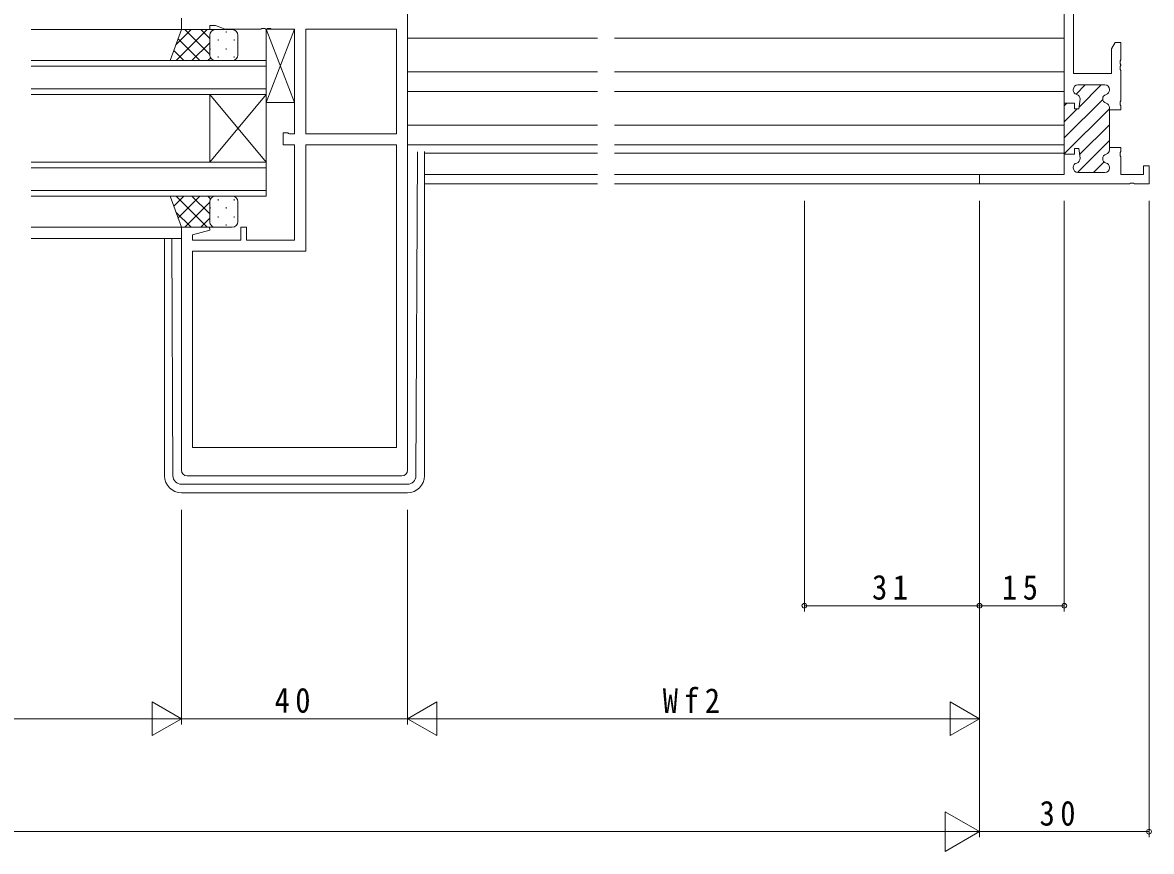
# Model space of a CAD drawing. Units: millimetres, scale not verified. Extents: x -841 to 746, y -594 to 534.
# Drawn here: x 11 to 210.8, y -369.7 to -222.9 of the extents above; entities that cross this region are included whole.
import ezdxf

# ---------------------------------------------------------------- set-up
doc = ezdxf.new("R2010")
doc.units = ezdxf.units.MM
doc.header["$LTSCALE"] = 2
for name, color, linetype, lineweight in [('0-3_YKK_11', 7, 'Continuous', 9), ('0-4_YKK_12', 2, 'Continuous', 9), ('0-5_YKK_13', 4, 'Continuous', 9), ('0-7_YKK_D', 6, 'Continuous', 9)]:
    doc.layers.add(name, color=color, linetype=linetype, lineweight=lineweight)
doc.styles.add('ＭＳ ゴシック', font='')
doc.styles.get('ＭＳ ゴシック').set_extended_font_data('MS Gothic')

msp = doc.modelspace()

# ---------------------------------------------------------------- linework, layer by layer
at = {"layer": '0-3_YKK_11'}
for p, q in [((196.996, -183.112), (196.996, -231.982)), ((79.116, -217.282), (79.116, -302.182)), ((195.366, -237.232), (195.366, -219.482)), ((39.116, -224.182), (39.116, -222.182)), ((44.116, -223.482), (44.116, -224.182)), ((45.116, -223.482), (44.116, -223.482)), ((46.847, -224.112), (45.116, -223.482)), ((44.116, -224.182), (39.116, -224.182)), ((53.158, -224.112), (46.847, -224.112)), ((53.341, -223.992), (53.158, -224.112)), ((53.891, -223.992), (53.341, -223.992)), ((54.074, -224.112), (53.891, -223.992)), ((54.158, -224.112), (54.074, -224.112)), ((54.341, -223.992), (54.158, -224.112)), ((54.891, -223.992), (54.341, -223.992)), ((55.074, -224.112), (54.891, -223.992)), ((59.116, -224.112), (55.074, -224.112)), ((59.116, -242.652), (59.116, -224.112)), ((61.116, -224.112), (77.186, -224.112)), ((61.116, -242.652), (61.116, -224.112)), ((77.186, -224.112), (77.186, -242.652)), ((77.186, -224.112), (77.186, -242.652)), ((203.736, -227.573), (204.366, -226.482)), ((203.736, -231.982), (203.736, -227.573)), ((204.366, -226.482), (205.366, -226.482)), ((205.366, -226.482), (205.366, -229.523)), ((205.366, -229.523), (205.246, -229.707)), ((205.246, -229.707), (205.246, -230.257)), ((205.246, -230.257), (205.366, -230.44)), ((205.366, -230.523), (205.246, -230.707)), ((205.246, -230.707), (205.246, -231.256)), ((205.246, -231.256), (205.366, -231.44)), ((205.366, -230.44), (205.366, -230.523)), ((205.366, -231.44), (205.366, -236.773)), ((196.996, -231.982), (203.736, -231.982)), ((196.966, -234.882), (196.966, -234.782)), ((196.966, -234.782), (196.966, -234.882)), ((197.451, -235.618), (199.087, -233.982)), ((197.766, -233.982), (202.566, -233.982)), ((202.566, -233.982), (197.766, -233.982)), ((198.005, -237.893), (201.916, -233.982)), ((203.366, -234.782), (203.366, -234.882)), ((203.366, -234.882), (203.366, -234.782)), ((195.366, -243.36), (202.175, -236.551)), ((195.366, -237.232), (197.166, -237.232)), ((195.366, -246.532), (195.366, -237.232)), ((195.366, -246.532), (195.366, -237.232)), ((197.166, -237.232), (195.366, -237.232)), ((195.366, -237.703), (195.837, -237.232)), ((197.166, -237.232), (197.166, -238.232)), ((197.166, -238.232), (197.166, -237.232)), ((197.966, -238.232), (198.161, -236.522)), ((198.161, -236.522), (197.966, -238.232)), ((205.366, -236.773), (205.246, -236.957)), ((205.246, -236.957), (205.246, -237.507)), ((205.246, -237.507), (205.366, -237.69)), ((205.366, -237.69), (205.366, -238.382)), ((195.366, -246.188), (203.366, -238.188)), ((195.366, -240.531), (197.666, -238.232)), ((197.166, -238.232), (197.966, -238.232)), ((197.966, -238.232), (197.166, -238.232)), ((203.366, -237.981), (203.366, -238.382)), ((203.366, -238.382), (203.366, -237.981)), ((203.366, -238.382), (203.366, -245.082)), ((205.366, -238.382), (203.366, -238.382)), ((198.087, -246.295), (203.366, -241.017)), ((57.116, -242.482), (57.916, -242.482)), ((57.116, -244.582), (57.116, -242.482)), ((57.916, -242.482), (58.08, -242.567)), ((58.08, -242.567), (58.243, -242.652)), ((58.243, -242.652), (59.116, -242.652)), ((77.186, -242.652), (61.116, -242.652)), ((59.116, -244.582), (57.116, -244.582)), ((59.116, -261.452), (59.116, -244.582)), ((61.116, -244.582), (61.116, -263.382)), ((77.186, -244.582), (61.116, -244.582)), ((77.186, -298.182), (77.186, -244.582)), ((77.186, -298.182), (77.186, -244.582)), ((197.166, -245.232), (197.166, -246.232)), ((197.966, -245.232), (197.166, -245.232)), ((197.166, -245.232), (197.966, -245.232)), ((197.166, -246.232), (197.166, -245.232)), ((197.73, -249.481), (203.366, -243.845)), ((198.161, -246.941), (197.966, -245.232)), ((197.966, -245.232), (198.161, -246.941)), ((203.366, -245.082), (203.366, -245.482)), ((203.366, -245.082), (205.366, -245.082)), ((203.366, -245.482), (203.366, -245.082)), ((205.366, -245.082), (205.366, -245.773)), ((195.366, -246.232), (197.166, -246.232)), ((195.366, -249.852), (195.366, -246.232)), ((197.166, -246.232), (195.666, -246.232)), ((200.558, -249.482), (202.422, -247.618)), ((205.366, -245.773), (205.246, -245.957)), ((205.246, -245.957), (205.246, -246.507)), ((205.246, -246.507), (205.366, -246.69)), ((205.366, -246.69), (205.366, -249.852)), ((196.966, -248.682), (196.966, -248.581)), ((196.966, -248.581), (196.966, -248.682)), ((202.566, -249.482), (197.766, -249.482)), ((197.766, -249.482), (202.566, -249.482)), ((203.366, -248.581), (203.366, -248.682)), ((203.366, -248.682), (203.366, -248.581)), ((209.366, -248.282), (210.366, -248.282)), ((209.366, -249.852), (209.366, -248.282)), ((210.366, -248.282), (210.366, -251.482)), ((180.366, -249.852), (195.366, -249.852)), ((180.366, -251.482), (180.366, -249.852)), ((206.908, -251.482), (180.366, -251.482)), ((206.908, -251.482), (180.366, -251.482)), ((205.366, -249.852), (209.366, -249.852)), ((207.091, -251.362), (206.908, -251.482)), ((207.641, -251.362), (207.091, -251.362)), ((207.824, -251.482), (207.641, -251.362)), ((210.366, -251.482), (207.824, -251.482)), ((39.116, -259.182), (44.077, -259.182)), ((39.116, -302.182), (39.116, -259.182)), ((44.145, -259.704), (41.046, -260.534)), ((44.077, -259.182), (44.145, -259.704)), ((49.616, -259.182), (50.616, -259.182)), ((49.616, -261.452), (49.616, -259.182)), ((50.616, -259.182), (50.616, -261.452)), ((41.046, -260.534), (41.046, -261.452)), ((41.046, -261.452), (49.616, -261.452)), ((50.616, -261.452), (59.116, -261.452)), ((41.046, -263.382), (41.046, -298.182)), ((61.116, -263.382), (41.046, -263.382)), ((41.046, -298.182), (77.186, -298.182)), ((78.116, -303.182), (40.116, -303.182))]:
    msp.add_line(p, q, dxfattribs=at)
for centre, radius, start, end in [((197.766, -234.782), 0.8, 90, 179.99998), ((197.766, -234.782), 0.8, 90, 179.99998), ((197.766, -234.882), 0.8, 180.00002, 255.52251), ((197.766, -234.882), 0.8, 180.00002, 255.52251), ((197.366, -236.432), 0.8, 353.49696, 75.52246), ((197.366, -236.432), 0.8, 353.49696, 75.52246), ((202.966, -236.432), 0.8, 104.47751, 255.52248), ((202.966, -236.432), 0.8, 104.47751, 255.52248), ((202.566, -234.782), 0.8, 0, 89.99998), ((202.566, -234.782), 0.8, 0, 89.99998), ((202.566, -234.882), 0.8, 284.47748, 359.99997), ((202.566, -234.882), 0.8, 284.47748, 359.99997), ((202.566, -237.981), 0.8, 0.00002, 75.52251), ((202.566, -237.981), 0.8, 0.00002, 75.52251), ((202.566, -245.482), 0.8, 284.47748, 359.99997), ((202.566, -245.482), 0.8, 284.47748, 359.99997), ((197.366, -247.032), 0.8, 284.47752, 6.50302), ((197.366, -247.032), 0.8, 284.47752, 6.50302), ((202.966, -247.032), 0.8, 104.47751, 255.52248), ((202.966, -247.032), 0.8, 104.47751, 255.52248), ((197.766, -248.581), 0.8, 104.47748, 179.99997), ((197.766, -248.581), 0.8, 104.47748, 179.99997), ((197.766, -248.682), 0.8, 180, 269.99998), ((197.766, -248.682), 0.8, 180, 269.99998), ((202.566, -248.682), 0.8, 270, 359.99998), ((202.566, -248.682), 0.8, 270, 359.99998), ((202.566, -248.581), 0.8, 0.00002, 75.52251), ((202.566, -248.581), 0.8, 0.00002, 75.52251), ((40.116, -302.182), 1, 180, 269.99998), ((78.116, -302.182), 1, 270, 359.99998)]:
    msp.add_arc(centre, radius, start, end, dxfattribs=at)
at = {"layer": '0-4_YKK_12'}
for p, q in [((39.616, -224.182), (12.491, -224.182)), ((112.741, -225.682), (79.116, -225.682)), ((195.366, -225.682), (115.741, -225.682)), ((12.491, -229.682), (54.116, -229.682)), ((54.116, -229.682), (54.116, -235.682)), ((54.116, -230.682), (12.491, -230.682)), ((112.741, -231.635), (79.116, -231.635)), ((195.366, -231.635), (115.741, -231.635)), ((12.491, -234.682), (54.116, -234.682)), ((54.116, -235.682), (12.491, -235.682)), ((54.116, -235.682), (44.116, -247.682)), ((54.116, -247.682), (44.116, -235.682)), ((44.116, -247.682), (44.116, -235.682)), ((54.116, -247.682), (54.116, -235.682)), ((112.741, -235.128), (79.116, -235.128)), ((195.366, -235.128), (115.741, -235.128)), ((112.741, -241.082), (79.116, -241.082)), ((195.366, -241.082), (115.741, -241.082)), ((12.491, -247.682), (54.116, -247.682)), ((54.116, -247.682), (54.116, -253.682)), ((112.741, -246.082), (82.116, -246.082)), ((195.366, -246.082), (115.741, -246.082)), ((54.116, -248.682), (12.491, -248.682)), ((112.741, -249.852), (82.116, -249.852)), ((112.741, -251.482), (82.116, -251.482)), ((195.066, -249.852), (115.741, -249.852)), ((180.666, -251.482), (115.741, -251.482)), ((12.491, -252.682), (54.116, -252.682)), ((54.116, -253.682), (12.491, -253.682)), ((39.616, -259.182), (12.491, -259.182)), ((39.116, -261.182), (12.491, -261.182))]:
    msp.add_line(p, q, dxfattribs=at)
at = {"layer": '0-5_YKK_13'}
for p, q in [((37.116, -229.682), (39.116, -224.182)), ((40.819, -224.182), (38.143, -226.858)), ((43.648, -224.182), (38.148, -229.682)), ((39.116, -224.182), (45.116, -224.182)), ((44.116, -228.602), (39.696, -224.182)), ((44.116, -225.773), (42.524, -224.182)), ((44.116, -225.182), (44.116, -228.682)), ((44.116, -225.182), (44.116, -228.682)), ((48.116, -224.182), (45.116, -224.182)), ((47.036, -224.502), (47.036, -224.702)), ((49.116, -228.682), (49.116, -225.182)), ((54.116, -224.112), (59.116, -224.112)), ((54.116, -237.112), (54.116, -224.112)), ((59.116, -224.112), (54.116, -237.112)), ((59.116, -237.112), (54.116, -224.112)), ((59.116, -224.112), (59.116, -237.112)), ((42.368, -229.682), (38.516, -225.831)), ((44.116, -226.542), (40.976, -229.682)), ((44.206, -227.532), (44.206, -227.732)), ((45.621, -225.917), (45.621, -226.117)), ((47.036, -227.532), (47.036, -227.732)), ((48.451, -225.917), (48.451, -226.117)), ((45.116, -229.682), (37.116, -229.682)), ((39.539, -229.682), (37.762, -227.905)), ((44.271, -229.216), (43.805, -229.682)), ((45.116, -229.682), (48.116, -229.682)), ((45.621, -228.947), (45.621, -229.147)), ((48.451, -228.947), (48.451, -229.147)), ((59.116, -237.112), (54.116, -237.112)), ((112.741, -244.581), (79.116, -244.581)), ((195.366, -244.581), (115.741, -244.581)), ((80.623, -303.186), (80.901, -245.83)), ((82.116, -245.787), (82.116, -303.179)), ((37.116, -253.682), (39.116, -259.182)), ((45.116, -253.682), (37.116, -253.682)), ((39.539, -253.682), (37.762, -255.458)), ((43.648, -259.182), (38.148, -253.682)), ((42.368, -253.682), (38.516, -257.533)), ((44.116, -256.821), (40.976, -253.682)), ((44.271, -254.148), (43.805, -253.682)), ((45.116, -253.682), (48.116, -253.682)), ((44.116, -254.761), (39.696, -259.182)), ((44.116, -258.182), (44.116, -254.682)), ((44.116, -258.182), (44.116, -254.682)), ((44.206, -255.832), (44.206, -255.632)), ((45.621, -254.417), (45.621, -254.217)), ((47.036, -255.832), (47.036, -255.632)), ((48.451, -254.417), (48.451, -254.217)), ((49.116, -254.682), (49.116, -258.182)), ((40.819, -259.182), (38.143, -256.505)), ((44.116, -257.59), (42.524, -259.182)), ((45.621, -257.447), (45.621, -257.247)), ((48.451, -257.447), (48.451, -257.247)), ((39.116, -259.182), (45.116, -259.182)), ((48.116, -259.182), (45.116, -259.182)), ((47.036, -258.862), (47.036, -258.662)), ((36.116, -261.182), (36.116, -303.179)), ((37.609, -303.186), (37.406, -261.182)), ((79.123, -304.679), (39.109, -304.679)), ((79.116, -306.179), (39.116, -306.179))]:
    msp.add_line(p, q, dxfattribs=at)
for centre, radius, start, end in [((45.116, -225.182), 1, 90.00009, 180.00009), ((45.116, -225.182), 1, 90.00009, 180.00009), ((48.116, -225.182), 1, 0.00009, 90.00009), ((45.116, -228.682), 1, 180.00009, 270.00009), ((45.116, -228.682), 1, 180.00009, 270.00009), ((48.116, -228.682), 1, 270.00009, 0.00009), ((45.116, -254.682), 1, 89.99989, 179.99989), ((45.116, -254.682), 1, 89.99989, 179.99989), ((48.116, -254.682), 1, 359.99989, 89.99989), ((45.116, -258.182), 1, 179.99989, 269.99989), ((45.116, -258.182), 1, 179.99989, 269.99989), ((48.116, -258.182), 1, 269.99989, 359.99989), ((39.116, -303.179), 3, 180, 270), ((39.109, -303.179), 1.5, 180.27722, 270), ((79.116, -303.179), 3, 270, 0), ((79.123, -303.179), 1.5, 270, 359.72276)]:
    msp.add_arc(centre, radius, start, end, dxfattribs=at)
at = {"layer": '0-7_YKK_D'}
for p, q in [((149.366, -254.482), (149.366, -327.179)), ((180.366, -254.482), (180.366, -367.179)), ((180.366, -254.482), (180.366, -327.179)), ((180.366, -254.482), (180.366, -327.179)), ((180.366, -254.482), (180.366, -367.179)), ((195.366, -254.482), (195.366, -327.179)), ((210.366, -254.526), (210.366, -367.179)), ((39.116, -309.179), (39.116, -347.179)), ((39.116, -309.179), (39.116, -347.179)), ((79.116, -309.179), (79.116, -347.179)), ((79.116, -309.179), (79.116, -347.179)), ((180.366, -309.179), (180.366, -347.179)), ((180.366, -326.179), (149.366, -326.179)), ((195.366, -326.179), (180.366, -326.179)), ((33.92, -343.179), (33.92, -349.179)), ((39.116, -346.179), (33.92, -343.179)), ((79.116, -346.179), (84.312, -343.179)), ((84.312, -349.179), (84.312, -343.179)), ((175.17, -343.179), (175.17, -349.179)), ((180.366, -346.179), (175.17, -343.179)), ((-172.384, -346.179), (33.116, -346.179)), ((39.116, -346.179), (28.724, -346.179)), ((39.116, -346.179), (33.92, -349.179)), ((39.116, -346.179), (79.116, -346.179)), ((79.116, -346.179), (89.508, -346.179)), ((79.116, -346.179), (84.312, -349.179)), ((85.116, -346.179), (174.366, -346.179)), ((180.366, -346.179), (169.974, -346.179)), ((180.366, -346.179), (175.17, -349.179)), ((174.304, -362.679), (174.304, -369.679)), ((180.366, -366.179), (174.304, -362.679)), ((-312.634, -366.179), (173.366, -366.179)), ((180.366, -366.179), (168.242, -366.179)), ((180.366, -366.179), (174.304, -369.679)), ((180.366, -366.179), (210.366, -366.179))]:
    msp.add_line(p, q, dxfattribs=at)
for centre in [(149.366, -326.179), (180.366, -326.179), (180.366, -326.179), (195.366, -326.179), (210.366, -366.179)]:
    msp.add_circle(centre, 0.425, dxfattribs=at)

# ---------------------------------------------------------------- texts
at = {"layer": '0-7_YKK_D', "color": 7, "char_height": 4.399, "attachment_point": 7, "style": 'ＭＳ ゴシック'}
for s, insert in [('\\T1.36;\\W0.9;31', (161.346, -325.179)), ('\\T1.36;\\W0.9;15', (184.346, -325.179)), ('\\T1.36;\\W0.9;40', (55.596, -345.179)), ('\\T1.38;\\W0.9;Wf2', (124.301, -345.179)), ('\\T1.36;\\W0.9;30', (190.996, -365.179))]:
    msp.add_mtext(s, dxfattribs=dict(at, insert=insert))

doc.saveas('drawing.dxf')
